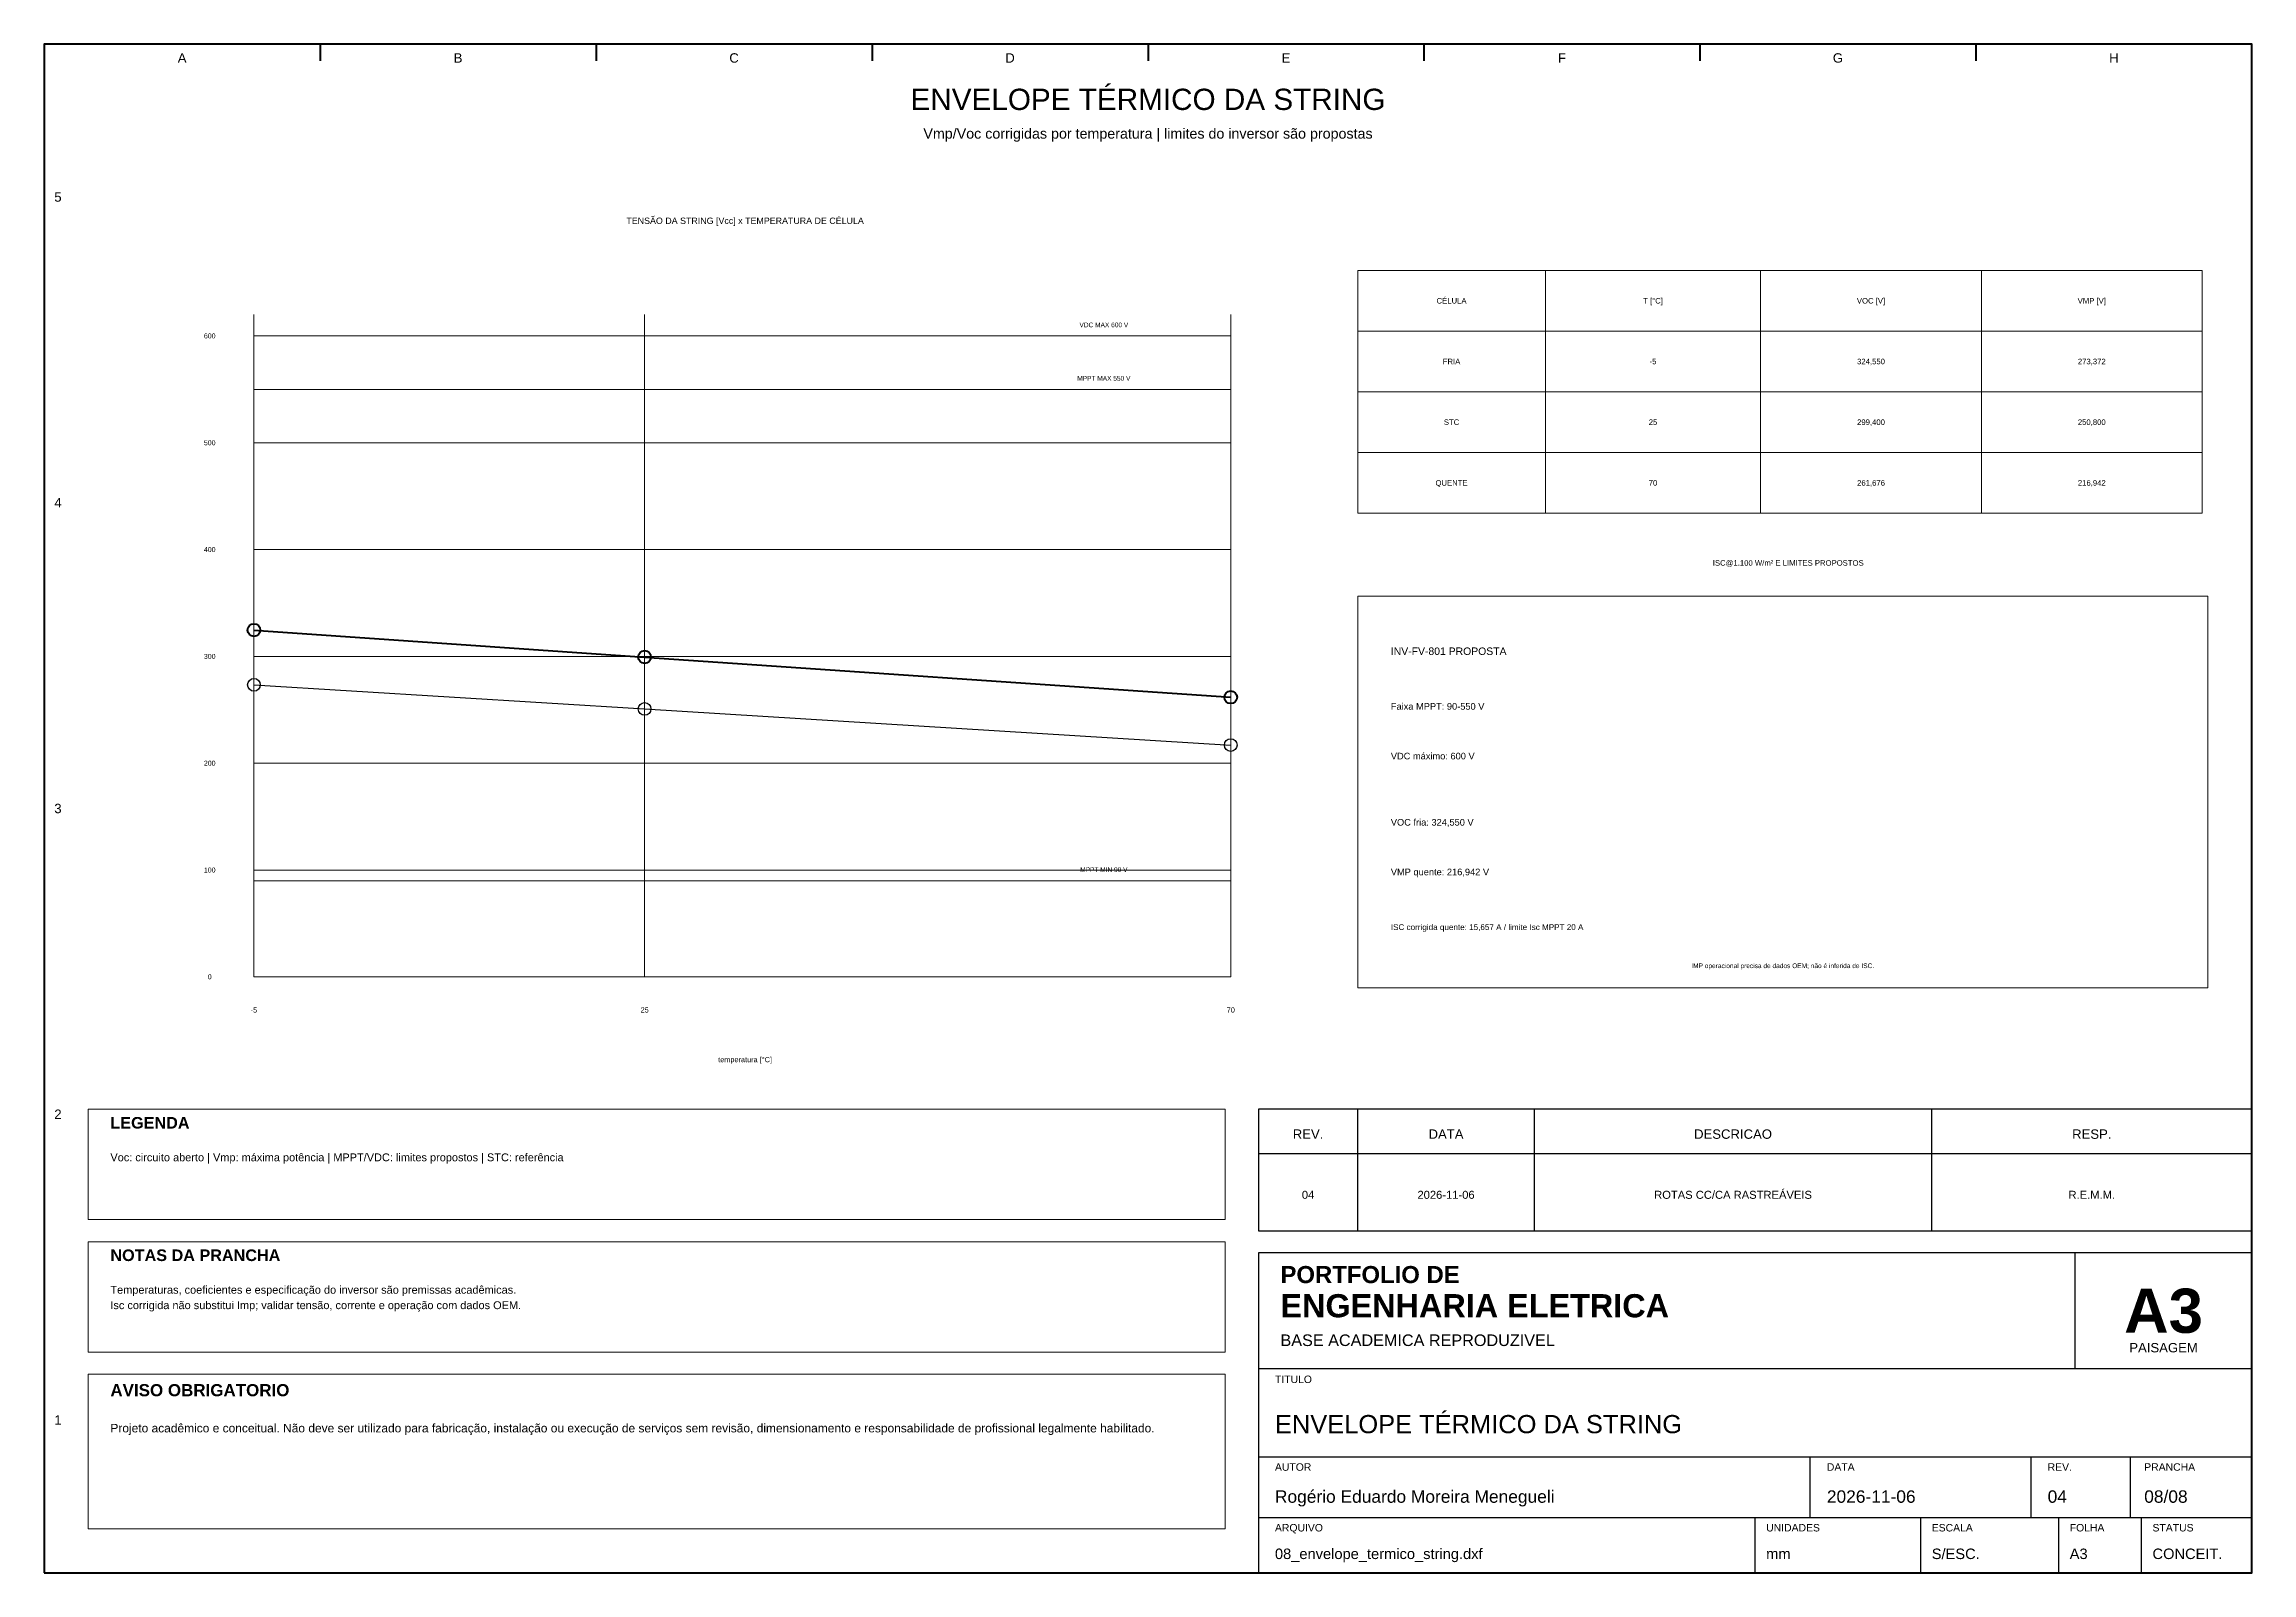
# Model space of a CAD drawing. Header units: millimetres. Extents: x 10 to 410, y 10 to 287.
import ezdxf
from ezdxf.enums import TextEntityAlignment as Align

# ---------------------------------------------------------------- set-up
doc = ezdxf.new("R2010")
doc.units = ezdxf.units.MM
for name, color, linetype, lineweight in [('00_MOLDURA', 7, 'CONTINUOUS', 50), ('01_CARIMBO', 7, 'CONTINUOUS', 25), ('02_TEXTO', 7, 'CONTINUOUS', 18), ('03_COTAS', 152, 'CONTINUOUS', 18), ('05_POTENCIA', 12, 'CONTINUOUS', 50), ('07_INSTRUMENTACAO', 202, 'CONTINUOUS', 25), ('12_LEGENDA', 7, 'CONTINUOUS', 18), ('13_NOTAS', 7, 'CONTINUOUS', 18)]:
    doc.layers.add(name, color=color, linetype=linetype, lineweight=lineweight)
doc.styles.add('PORTFOLIO_TEXTO', font='arial.ttf')
doc.styles.add('PORTFOLIO_TITULO', font='arialbd.ttf', dxfattribs={"width": 0.92})

# ---------------------------------------------------------------- blocks, each defined once
blk = doc.blocks.new('CARIMBO_A3')
at = {"layer": '01_CARIMBO'}
for p, q in [((148, 37), (148, 58)), ((0, 37), (180, 37)), ((0, 21), (180, 21)), ((100, 10), (100, 21)), ((140, 10), (140, 21)), ((158, 10), (158, 21)), ((0, 10), (180, 10)), ((90, 0), (90, 10)), ((120, 0), (120, 10)), ((145, 0), (145, 10)), ((160, 0), (160, 10))]:
    blk.add_line(p, q, dxfattribs=at)
blk.add_lwpolyline([(0, 0), (180, 0), (180, 58), (0, 58)], close=True, dxfattribs=at)
at = {"layer": '01_CARIMBO', "style": 'PORTFOLIO_TEXTO'}
for s, p in [('TITULO', (3, 34.4)), ('AUTOR', (3, 18.5)), ('DATA', (103, 18.5)), ('REV.', (143, 18.5)), ('PRANCHA', (160.5, 18.5)), ('ARQUIVO', (3, 7.5)), ('UNIDADES', (92, 7.5)), ('ESCALA', (122, 7.5)), ('FOLHA', (147, 7.5)), ('STATUS', (162, 7.5))]:
    blk.add_text(s, height=1.35, dxfattribs=at).set_placement(p)
at = {"layer": '02_TEXTO'}
for s, height, style, p in [('PORTFOLIO DE', 3.1, 'PORTFOLIO_TITULO', (4, 52.5)), ('ENGENHARIA ELETRICA', 4.2, 'PORTFOLIO_TITULO', (4, 46.3)), ('BASE ACADEMICA REPRODUZIVEL', 2.1, 'PORTFOLIO_TEXTO', (4, 41.1))]:
    blk.add_text(s, height=height, dxfattribs=dict(at, style=style)).set_placement(p)
for s, height, style, p in [('A3', 8, 'PORTFOLIO_TITULO', (164, 47.5)), ('PAISAGEM', 1.7, 'PORTFOLIO_TEXTO', (164, 40.8))]:
    blk.add_text(s, height=height, dxfattribs=dict(at, style=style)).set_placement(p, align=Align.MIDDLE_CENTER)
at = {"layer": '02_TEXTO', "style": 'PORTFOLIO_TEXTO'}
for tag, p, height in [('TITULO', (3, 25.3), 3.3), ('AUTOR', (3, 12.7), 2.25), ('DATA', (103, 12.7), 2.25), ('REVISAO', (143, 12.7), 2.25), ('PRANCHA', (160.5, 12.7), 2.25), ('ARQUIVO', (3, 2.5), 1.9), ('UNIDADES', (92, 2.5), 1.9), ('ESCALA', (122, 2.5), 1.9), ('FOLHA', (147, 2.5), 1.9), ('STATUS', (162, 2.5), 1.9)]:
    blk.add_attdef(tag, p, '', height=height, dxfattribs=at)

msp = doc.modelspace()

# ---------------------------------------------------------------- linework, layer by layer
at = {"layer": '00_MOLDURA'}
for p, q in [((60, 287), (60, 284)), ((110, 287), (110, 284)), ((160, 287), (160, 284)), ((210, 287), (210, 284)), ((260, 287), (260, 284)), ((310, 287), (310, 284)), ((360, 287), (360, 284))]:
    msp.add_line(p, q, dxfattribs=at)
msp.add_lwpolyline([(10, 10), (410, 10), (410, 287), (10, 287)], close=True, dxfattribs=at)
at = {"layer": '01_CARIMBO'}
for p, q in [((248, 72), (248, 94)), ((280, 72), (280, 94)), ((352, 72), (352, 94)), ((230, 86), (410, 86))]:
    msp.add_line(p, q, dxfattribs=at)
msp.add_lwpolyline([(230, 72), (410, 72), (410, 94), (230, 94)], close=True, dxfattribs=at)
at = {"layer": '03_COTAS'}
for q in [(48, 238), (225, 118)]:
    msp.add_line((48, 118), q, dxfattribs=at)
at = {"layer": '05_POTENCIA'}
msp.add_lwpolyline([(48, 180.82), (118.8, 175.95), (225, 168.65)], dxfattribs=at)
for centre in [(48, 180.82), (118.8, 175.95), (225, 168.65)]:
    msp.add_circle(centre, 1.15, dxfattribs=at)
at = {"layer": '07_INSTRUMENTACAO'}
msp.add_lwpolyline([(48, 170.91), (118.8, 166.54), (225, 159.99)], dxfattribs=at)
for centre in [(48, 170.91), (118.8, 166.54), (225, 159.99)]:
    msp.add_circle(centre, 1.15, dxfattribs=at)
at = {"layer": '12_LEGENDA'}
for p, q in [((282, 202), (282, 246)), ((321, 202), (321, 246)), ((361, 202), (361, 246)), ((48, 118), (48, 238)), ((118.8, 118), (118.8, 238)), ((225, 118), (225, 238)), ((48, 234.13), (225, 234.13)), ((248, 235), (401, 235)), ((248, 224), (401, 224)), ((48, 214.77), (225, 214.77)), ((248, 213), (401, 213)), ((48, 195.42), (225, 195.42)), ((48, 176.06), (225, 176.06)), ((48, 156.71), (225, 156.71)), ((48, 137.35), (225, 137.35)), ((48, 118), (225, 118))]:
    msp.add_line(p, q, dxfattribs=at)
for points in [[(248, 202), (401, 202), (401, 246), (248, 246)], [(18, 74), (224, 74), (224, 94), (18, 94)]]:
    msp.add_lwpolyline(points, close=True, dxfattribs=at)
at = {"layer": '13_NOTAS'}
for p, q in [((48, 234.13), (225, 234.13)), ((48, 224.45), (225, 224.45)), ((48, 135.42), (225, 135.42))]:
    msp.add_line(p, q, dxfattribs=at)
for points in [[(248, 116), (402, 116), (402, 187), (248, 187)], [(18, 50), (224, 50), (224, 70), (18, 70)], [(18, 18), (224, 18), (224, 46), (18, 46)]]:
    msp.add_lwpolyline(points, close=True, dxfattribs=at)

# ---------------------------------------------------------------- block references
at = {"layer": '01_CARIMBO'}
msp.add_blockref('CARIMBO_A3', (230, 10), dxfattribs=at).add_auto_attribs({'TITULO': 'ENVELOPE TÉRMICO DA STRING', 'AUTOR': 'Rogério Eduardo Moreira Menegueli', 'DATA': '2026-11-06', 'REVISAO': '04', 'PRANCHA': '08/08', 'ARQUIVO': '08_envelope_termico_string.dxf', 'UNIDADES': 'mm', 'ESCALA': 'S/ESC.', 'FOLHA': 'A3', 'STATUS': 'CONCEIT.'})

# ---------------------------------------------------------------- texts
at = {"layer": '00_MOLDURA', "style": 'PORTFOLIO_TEXTO'}
for s, p in [('A', (35, 284.5)), ('B', (85, 284.5)), ('C', (135, 284.5)), ('D', (185, 284.5)), ('E', (235, 284.5)), ('F', (285, 284.5)), ('G', (335, 284.5)), ('H', (385, 284.5)), ('5', (12.5, 259.3)), ('4', (12.5, 203.9)), ('3', (12.5, 148.5)), ('2', (12.5, 93.1)), ('1', (12.5, 37.7))]:
    msp.add_text(s, height=1.7, dxfattribs=at).set_placement(p, align=Align.MIDDLE_CENTER)
at = {"layer": '01_CARIMBO', "style": 'PORTFOLIO_TEXTO'}
for s, p in [('REV.', (239, 89.5)), ('DATA', (264, 89.5)), ('DESCRICAO', (316, 89.5)), ('RESP.', (381, 89.5))]:
    msp.add_text(s, height=1.7, dxfattribs=at).set_placement(p, align=Align.MIDDLE_CENTER)
at = {"layer": '02_TEXTO', "style": 'PORTFOLIO_TEXTO'}
for s, height, p in [('ENVELOPE TÉRMICO DA STRING', 3.85, (210, 277)), ('Vmp/Voc corrigidas por temperatura | limites do inversor são propostas', 1.85, (210, 270.8)), ('TENSÃO DA STRING [Vcc] x TEMPERATURA DE CÉLULA', 1.15, (137, 255)), ('600', 0.9, (40, 234.13)), ('FRIA', 1, (265, 229.5)), ('-5', 1, (301.5, 229.5)), ('324,550', 1, (341, 229.5)), ('273,372', 1, (381, 229.5)), ('STC', 1, (265, 218.5)), ('25', 1, (301.5, 218.5)), ('299,400', 1, (341, 218.5)), ('250,800', 1, (381, 218.5)), ('500', 0.9, (40, 214.77)), ('QUENTE', 1, (265, 207.5)), ('70', 1, (301.5, 207.5)), ('261,676', 1, (341, 207.5)), ('216,942', 1, (381, 207.5)), ('400', 0.9, (40, 195.42)), ('ISC@1.100 W/m² E LIMITES PROPOSTOS', 1, (326, 193)), ('300', 0.9, (40, 176.06)), ('200', 0.9, (40, 156.71)), ('100', 0.9, (40, 137.35)), ('0', 0.9, (40, 118)), ('-5', 0.95, (48, 112)), ('25', 0.95, (118.8, 112)), ('70', 0.95, (225, 112)), ('temperatura [°C]', 0.95, (137, 103)), ('04', 1.45, (239, 78.5)), ('2026-11-06', 1.45, (264, 78.5)), ('ROTAS CC/CA RASTREÁVEIS', 1.45, (316, 78.5)), ('R.E.M.M.', 1.45, (381, 78.5))]:
    msp.add_text(s, height=height, dxfattribs=at).set_placement(p, align=Align.MIDDLE_CENTER)
at = {"layer": '05_POTENCIA', "style": 'PORTFOLIO_TEXTO'}
msp.add_text('VOC fria: 324,550 V', height=1.2, dxfattribs=at).set_placement((254, 146), align=Align.MIDDLE_LEFT)
at = {"layer": '07_INSTRUMENTACAO', "style": 'PORTFOLIO_TEXTO'}
msp.add_text('VMP quente: 216,942 V', height=1.2, dxfattribs=at).set_placement((254, 137), align=Align.MIDDLE_LEFT)
at = {"layer": '12_LEGENDA', "style": 'PORTFOLIO_TEXTO'}
for s, p in [('CÉLULA', (265, 240.5)), ('T [°C]', (301.5, 240.5)), ('VOC [V]', (341, 240.5)), ('VMP [V]', (381, 240.5))]:
    msp.add_text(s, height=1, dxfattribs=at).set_placement(p, align=Align.MIDDLE_CENTER)
at = {"layer": '12_LEGENDA', "style": 'PORTFOLIO_TITULO'}
msp.add_text('LEGENDA', height=2.1, dxfattribs=at).set_placement((22, 90.5))
at = {"layer": '12_LEGENDA', "insert": (22, 86), "char_height": 1.42, "width": 198, "attachment_point": 1, "line_spacing_factor": 1.18, "style": 'PORTFOLIO_TEXTO'}
msp.add_mtext('Voc: circuito aberto | Vmp: máxima potência | MPPT/VDC: limites propostos | STC: referência', dxfattribs=at)
at = {"layer": '13_NOTAS', "style": 'PORTFOLIO_TEXTO'}
for s, p in [('VDC MAX 600 V', (202, 236.13)), ('MPPT MAX 550 V', (202, 226.45)), ('MPPT MIN 90 V', (202, 137.42)), ('IMP operacional precisa de dados OEM; não é inferida de ISC.', (325, 120))]:
    msp.add_text(s, height=0.85, dxfattribs=at).set_placement(p, align=Align.MIDDLE_CENTER)
for s, height, p in [('INV-FV-801 PROPOSTA', 1.35, (254, 177)), ('Faixa MPPT: 90-550 V', 1.2, (254, 167)), ('VDC máximo: 600 V', 1.2, (254, 158)), ('ISC corrigida quente: 15,657 A / limite Isc MPPT 20 A', 1.05, (254, 127))]:
    msp.add_text(s, height=height, dxfattribs=at).set_placement(p, align=Align.MIDDLE_LEFT)
at = {"layer": '13_NOTAS', "style": 'PORTFOLIO_TITULO'}
for s, height, p in [('NOTAS DA PRANCHA', 2.1, (22, 66.5)), ('AVISO OBRIGATORIO', 2.2, (22, 42))]:
    msp.add_text(s, height=height, dxfattribs=at).set_placement(p)
at = {"layer": '13_NOTAS', "width": 198, "attachment_point": 1, "line_spacing_factor": 1.18, "style": 'PORTFOLIO_TEXTO'}
for s, insert, char_height in [('Temperaturas, coeficientes e especificação do inversor são premissas acadêmicas.\\PIsc corrigida não substitui Imp; validar tensão, corrente e operação com dados OEM.', (22, 62), 1.42), ('Projeto acadêmico e conceitual. Não deve ser utilizado para fabricação, instalação ou execução de serviços sem revisão, dimensionamento e responsabilidade de profissional legalmente habilitado.', (22, 37), 1.55)]:
    msp.add_mtext(s, dxfattribs=dict(at, insert=insert, char_height=char_height))

doc.saveas('drawing.dxf')
